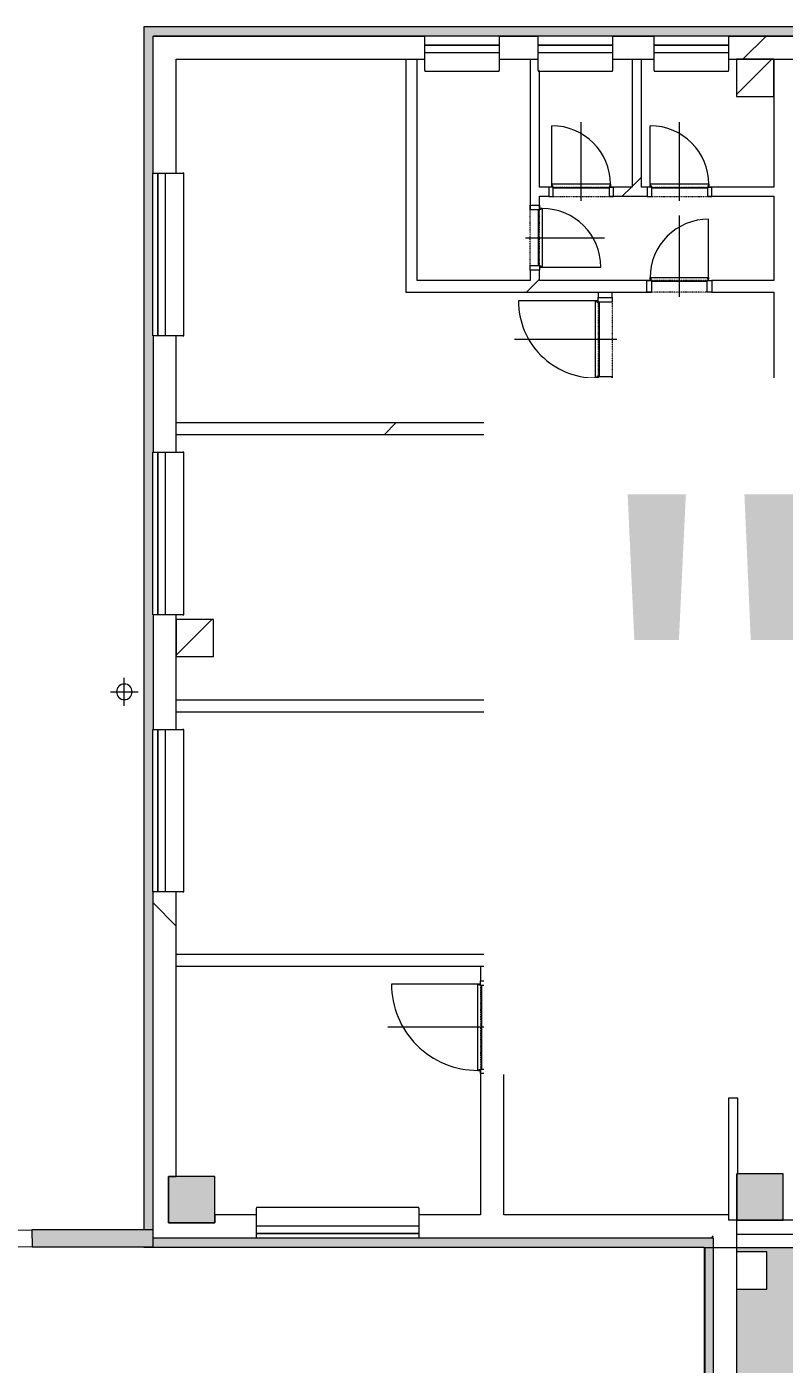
# Model space of a CAD drawing. Header units: millimetres. Extents: x 46521 to 257780, y -45352 to 20466.
# Drawn here: x 137257 to 145422, y -5496 to 8910 of the extents above; entities that cross this region are included whole.
import ezdxf

# ---------------------------------------------------------------- set-up
doc = ezdxf.new("R2010")
doc.units = ezdxf.units.MM
doc.linetypes.add('Čerchovaná se dvěma tečkami', pattern=[2.59, 1, -0.53, 0, -0.53, 0, -0.53])
for name, color, linetype, lineweight in [('A-DETL-GENF', 92, 'Continuous', 13), ('A-DETL-THIN', 151, 'Continuous', 13), ('A-DOOR', 31, 'Continuous', 13), ('A-DOOR-FRAM', 31, 'Continuous', 25), ('A-GENM', 13, 'Continuous', 13), ('A-GLAZ', 151, 'Continuous', 13), ('A-WALL', 113, 'Continuous', 13), ('A-WALL-PATT', 111, 'Continuous', 35), ('G-ANNO-TEXT', 231, 'Continuous', 9), ('P-PIPE', 3, 'Continuous', 9), ('P-PIPE-CNTR', 3, 'Continuous', 9), ('S-COLS', 52, 'Continuous', 13)]:
    doc.layers.add(name, color=color, linetype=linetype, lineweight=lineweight)
doc.styles.add('Arial_3', font='arial.ttf', dxfattribs={"height": 5000})
pattern_1 = [(45, (128107, 0), (-4242.6, 4242.6), [])]
pattern_2 = [(45, (128107, 0), (-7184, 7184), []), (45, (130981, 0), (-7184, 7184), []), (45, (136728, 0), (-4310.5, 10058), [4064, -2032, 67, -1965])]
pattern_3 = [(45, (128107, 0), (-7184.2, 7184.2), []), (45, (130981, -3e-12), (-7184.2, 7184.2), []), (45, (136728, -8e-12), (-4310.5, 10058), [4064, -2032, 67, -1965])]
pattern_4 = [(45, (128107, 0), (-7184, 7184), []), (45, (130981, -3e-12), (-7184, 7184), []), (45, (136728, -7e-12), (-4311, 10058), [4064, -2032, 67, -1965])]

# ---------------------------------------------------------------- blocks, each defined once
blk = doc.blocks.new('OKNO_2k_ - OKNO_2k_1750 x 1750-1963716-Mapka _ závislý 8')
at = {"layer": 'A-GLAZ', "lineweight": 9}
for p, q in [((-875, 126), (875, 126)), ((-875, 75), (-875, 126)), ((875, 75), (-875, 75)), ((-875, 75), (875, 75)), ((-875, -5), (-875, 75)), ((875, 126), (875, 75)), ((875, 75), (875, -5)), ((875, -5), (-875, -5))]:
    blk.add_line(p, q, dxfattribs=at)
blk = doc.blocks.new('OKNO_1k - OKNO_1k_800x900-2034288-Mapka _ závislý 8')
at = {"layer": 'A-GLAZ', "lineweight": 9}
for p, q in [((-400, 126), (400, 126)), ((-400, 25), (-400, 126)), ((400, 25), (-400, 25)), ((-400, 25), (400, 25)), ((-400, -55), (-400, 25)), ((400, 126), (400, 25)), ((400, 25), (400, -55)), ((400, -55), (-400, -55))]:
    blk.add_line(p, q, dxfattribs=at)
blk = doc.blocks.new('parapet s nosem_vnitní - parapet s nosem_vnitní-1280353-Mapka _ závislý 8')
at = {"layer": 'A-GENM', "lineweight": 9}
for p, q in [((-400, -190), (-400, 0)), ((400, 0), (400, -190)), ((-400, -190), (-400, -200)), ((-400, -200), (400, -200)), ((-400, -200), (400, -200)), ((400, -200), (400, -190))]:
    blk.add_line(p, q, dxfattribs=at)
blk = doc.blocks.new('OKNO_1k - OKNO_1k_800x900-2034289-Mapka _ závislý 8')
at = {"layer": 'A-GLAZ', "lineweight": 9}
for p, q in [((-400, 126), (400, 126)), ((-400, 25), (-400, 126)), ((400, 25), (-400, 25)), ((-400, 25), (400, 25)), ((-400, -55), (-400, 25)), ((400, 126), (400, 25)), ((400, 25), (400, -55)), ((400, -55), (-400, -55))]:
    blk.add_line(p, q, dxfattribs=at)
blk = doc.blocks.new('Betonový čtvercový sloup - 400 x 400-V147-Mapka _ závislý 8')
at = {"layer": 'S-COLS', "lineweight": 9}
h = blk.add_hatch(dxfattribs=at)
h.set_pattern_fill('FP_173', color=256, style=0, pattern_type=2)
h.set_pattern_definition([(45, (-16971, -2366), (-7184, 7184), []), (45, (-14098, -2366), (-7184, 7184), []), (45, (-8350, -2366), (-4311, 10058), [4064, -2032, 67, -1965])])
h.paths.add_polyline_path([(-200, -200), (200, -200), (200, 200), (-200, 200)])
for p, q in [((200, 200), (-200, 200)), ((-200, 200), (-200, -200)), ((200, -200), (200, 200)), ((-200, -200), (200, -200))]:
    blk.add_line(p, q, dxfattribs=at)
blk = doc.blocks.new('parapet s nosem_vnitní - parapet s nosem_vnitní-1501804-Mapka _ závislý 8')
at = {"layer": 'A-GENM', "lineweight": 9}
for p, q in [((-875, -190), (-875, 0)), ((875, 0), (875, -190)), ((-875, -190), (-875, -200)), ((-875, -200), (875, -200)), ((-875, -200), (875, -200)), ((875, -200), (875, -190))]:
    blk.add_line(p, q, dxfattribs=at)
blk = doc.blocks.new('DVERE_1k_oblozka - DD03_01_800x1970_koupelna-V189-Mapka _ závislý 8')
at = {"layer": 'A-DOOR', "lineweight": 9}
for p, q in [((-450, 78), (-400, 78)), ((-450, -72), (-450, 78)), ((-400, 78), (-400, -72)), ((0, 128), (0, -972)), ((400, 78), (450, 78)), ((400, -72), (400, 78)), ((450, 78), (450, -72)), ((-400, -72), (-450, -72)), ((-415, -72), (-415, -932)), ((-415, -87), (-400, -87)), ((-415, -102), (-415, -87)), ((415, -102), (-415, -102)), ((-400, -62), (400, -62)), ((-400, -87), (-400, -71)), ((305, -102), (-305, -102)), ((400, -71), (400, -87)), ((450, -72), (400, -72)), ((400, -87), (415, -87)), ((415, -102), (415, -72)), ((415, -87), (415, -102))]:
    blk.add_line(p, q, dxfattribs=at)
at = {"layer": 'A-DOOR', "linetype": 'Čerchovaná se dvěma tečkami', "lineweight": 9}
for p, q in [((-400, 78), (400, 78)), ((-400, -72), (400, -72))]:
    blk.add_line(p, q, dxfattribs=at)
at = {"layer": 'A-DOOR', "lineweight": 9}
blk.add_arc((-415, -102), 830, 270, 0, dxfattribs=at)
at = {"layer": 'A-DOOR-FRAM', "lineweight": 9}
for p, q in [((-450, 78), (-400, 78)), ((-400, 78), (-400, -72)), ((400, -72), (400, 78)), ((450, 78), (400, 78)), ((-400, -72), (-450, -72)), ((400, -72), (450, -72))]:
    blk.add_line(p, q, dxfattribs=at)
blk = doc.blocks.new('DVERE_1k_oblozka - DD03_01_600x1970_koupelna-1940558-Mapka _ závislý 8')
at = {"layer": 'A-DOOR', "lineweight": 9}
for p, q in [((-350, 65), (-300, 65)), ((-350, -60), (-350, 65)), ((-300, 65), (-300, -60)), ((0, 115), (0, -760)), ((300, 65), (350, 65)), ((300, -60), (300, 65)), ((350, 65), (350, -60)), ((-300, -60), (-350, -60)), ((-315, -60), (-315, -720)), ((-315, -75), (-300, -75)), ((-315, -90), (-315, -75)), ((315, -90), (-315, -90)), ((-300, -50), (300, -50)), ((205, -90), (-205, -90)), ((350, -60), (300, -60)), ((300, -75), (315, -75)), ((315, -90), (315, -60)), ((315, -75), (315, -90))]:
    blk.add_line(p, q, dxfattribs=at)
at = {"layer": 'A-DOOR', "linetype": 'Čerchovaná se dvěma tečkami', "lineweight": 9}
for p, q in [((-300, 65), (300, 65)), ((-300, -60), (300, -60))]:
    blk.add_line(p, q, dxfattribs=at)
at = {"layer": 'A-DOOR', "lineweight": 9}
blk.add_arc((-315, -90), 630, 270, 0, dxfattribs=at)
at = {"layer": 'A-DOOR-FRAM', "lineweight": 9}
for p, q in [((-350, 65), (-300, 65)), ((-300, 65), (-300, -60)), ((300, -60), (300, 65)), ((350, 65), (300, 65)), ((-300, -60), (-350, -60)), ((300, -60), (350, -60))]:
    blk.add_line(p, q, dxfattribs=at)
blk = doc.blocks.new('DVERE_1k_oblozka - DD03_01_600x1970_koupelna-1549500-Mapka _ závislý 8')
at = {"layer": 'A-DOOR', "lineweight": 9}
for p, q in [((0, -103), (0, 747)), ((-315, 47), (-315, 707)), ((-300, 47), (-350, 47)), ((-350, 47), (-350, -53)), ((315, 77), (-315, 77)), ((-315, 77), (-315, 62)), ((-315, 62), (-300, 62)), ((-300, -53), (-300, 47)), ((-300, 37), (300, 37)), ((205, 77), (-205, 77)), ((300, 62), (315, 62)), ((350, 47), (300, 47)), ((300, 47), (300, -53)), ((315, 62), (315, 77)), ((315, 77), (315, 47)), ((350, -53), (350, 47)), ((-350, -53), (-300, -53)), ((300, -53), (350, -53))]:
    blk.add_line(p, q, dxfattribs=at)
at = {"layer": 'A-DOOR', "linetype": 'Čerchovaná se dvěma tečkami', "lineweight": 9}
for p, q in [((-300, 47), (300, 47)), ((-300, -53), (300, -53))]:
    blk.add_line(p, q, dxfattribs=at)
at = {"layer": 'A-DOOR', "lineweight": 9}
blk.add_arc((-315, 77), 630, 360, 90, dxfattribs=at)
at = {"layer": 'A-DOOR-FRAM', "lineweight": 9}
for p, q in [((-300, 47), (-350, 47)), ((-300, -53), (-300, 47)), ((300, 47), (300, -53)), ((300, 47), (350, 47)), ((-350, -53), (-300, -53)), ((350, -53), (300, -53))]:
    blk.add_line(p, q, dxfattribs=at)
blk = doc.blocks.new('DVERE_1k_oblozka - DD03_01_600x1970_koupelna-1549499-Mapka _ závislý 8')
at = {"layer": 'A-DOOR', "lineweight": 9}
for p, q in [((-350, 53), (-300, 53)), ((-350, -47), (-350, 53)), ((-300, 53), (-300, -47)), ((0, 103), (0, -747)), ((300, 53), (350, 53)), ((300, -47), (300, 53)), ((350, 53), (350, -47)), ((-300, -47), (-350, -47)), ((-315, -47), (-315, -707)), ((-315, -62), (-300, -62)), ((-315, -77), (-315, -62)), ((315, -77), (-315, -77)), ((-300, -37), (300, -37)), ((205, -77), (-205, -77)), ((350, -47), (300, -47)), ((300, -62), (315, -62)), ((315, -77), (315, -47)), ((315, -62), (315, -77))]:
    blk.add_line(p, q, dxfattribs=at)
at = {"layer": 'A-DOOR', "linetype": 'Čerchovaná se dvěma tečkami', "lineweight": 9}
for p, q in [((-300, 53), (300, 53)), ((-300, -47), (300, -47))]:
    blk.add_line(p, q, dxfattribs=at)
at = {"layer": 'A-DOOR', "lineweight": 9}
blk.add_arc((-315, -77), 630, 270, 0, dxfattribs=at)
at = {"layer": 'A-DOOR-FRAM', "lineweight": 9}
for p, q in [((-350, 53), (-300, 53)), ((-300, 53), (-300, -47)), ((300, -47), (300, 53)), ((350, 53), (300, 53)), ((-300, -47), (-350, -47)), ((300, -47), (350, -47))]:
    blk.add_line(p, q, dxfattribs=at)
blk = doc.blocks.new('DVERE_1k_oblozka - DD03_01_800x1970_koupelna-1941344-Mapka _ závislý 8')
at = {"layer": 'A-DOOR', "lineweight": 9}
for p, q in [((0, 178), (0, -1022)), ((-450, 128), (-400, 128)), ((-450, -122), (-450, 128)), ((-400, 128), (-400, -122)), ((400, 128), (450, 128)), ((400, -122), (400, 128)), ((450, 128), (450, -122)), ((-400, -122), (-450, -122)), ((-415, -122), (-415, -982)), ((-415, -137), (-400, -137)), ((-415, -152), (-415, -137)), ((-400, -112), (400, -112)), ((450, -122), (400, -122)), ((400, -137), (415, -137)), ((415, -152), (415, -122)), ((415, -137), (415, -152)), ((415, -152), (-415, -152)), ((305, -152), (-305, -152))]:
    blk.add_line(p, q, dxfattribs=at)
at = {"layer": 'A-DOOR', "linetype": 'Čerchovaná se dvěma tečkami', "lineweight": 9}
for p, q in [((-400, 128), (400, 128)), ((-400, -122), (400, -122))]:
    blk.add_line(p, q, dxfattribs=at)
at = {"layer": 'A-DOOR', "lineweight": 9}
blk.add_arc((-415, -152), 830, 270, 0, dxfattribs=at)
at = {"layer": 'A-DOOR-FRAM', "lineweight": 9}
for p, q in [((-450, 128), (-400, 128)), ((-400, 128), (-400, -122)), ((400, -122), (400, 128)), ((450, 128), (400, 128)), ((-400, -122), (-450, -122)), ((400, -122), (450, -122))]:
    blk.add_line(p, q, dxfattribs=at)
blk = doc.blocks.new('DVERE_1k_oblozka - DD03_01_900x1970-1941784-Mapka _ závislý 8')
at = {"layer": 'A-DOOR', "lineweight": 9}
for p, q in [((0, 178), (0, -1122)), ((-500, 128), (-450, 128)), ((-500, -122), (-500, 128)), ((-450, 128), (-450, -122)), ((450, 128), (500, 128)), ((450, -122), (450, 128)), ((500, 128), (500, -122)), ((-450, -122), (-500, -122)), ((-465, -122), (-465, -1082)), ((-465, -137), (-450, -137)), ((-465, -152), (-465, -137)), ((-450, -112), (450, -112)), ((500, -122), (450, -122)), ((450, -137), (465, -137)), ((465, -152), (465, -122)), ((465, -137), (465, -152)), ((465, -152), (-465, -152)), ((355, -152), (-355, -152))]:
    blk.add_line(p, q, dxfattribs=at)
at = {"layer": 'A-DOOR', "linetype": 'Čerchovaná se dvěma tečkami', "lineweight": 9}
for p, q in [((-450, 128), (450, 128)), ((-450, -122), (450, -122))]:
    blk.add_line(p, q, dxfattribs=at)
at = {"layer": 'A-DOOR', "lineweight": 9}
blk.add_arc((-465, -152), 930, 270, 0, dxfattribs=at)
at = {"layer": 'A-DOOR-FRAM', "lineweight": 9}
for p, q in [((-500, 128), (-450, 128)), ((-450, 128), (-450, -122)), ((450, -122), (450, 128)), ((500, 128), (450, 128)), ((-450, -122), (-500, -122)), ((450, -122), (500, -122))]:
    blk.add_line(p, q, dxfattribs=at)
blk = doc.blocks.new('DVERE_1k_oblozka - DD03_01_800x1970_koupelna-2042788-Mapka _ závislý 8')
at = {"layer": 'A-DOOR', "lineweight": 9}
for p, q in [((-415, 22), (-415, 882)), ((0, -78), (0, 922)), ((-400, 22), (-450, 22)), ((-450, 22), (-450, -28)), ((415, 52), (-415, 52)), ((-415, 52), (-415, 37)), ((-415, 37), (-400, 37)), ((-400, -28), (-400, 22)), ((-400, 12), (400, 12)), ((305, 52), (-305, 52)), ((400, 37), (415, 37)), ((450, 22), (400, 22)), ((400, 22), (400, -28)), ((415, 37), (415, 52)), ((415, 52), (415, 22)), ((450, -28), (450, 22)), ((-450, -28), (-400, -28)), ((400, -28), (450, -28))]:
    blk.add_line(p, q, dxfattribs=at)
at = {"layer": 'A-DOOR', "linetype": 'Čerchovaná se dvěma tečkami', "lineweight": 9}
for p, q in [((-400, 22), (400, 22)), ((-400, -28), (400, -28))]:
    blk.add_line(p, q, dxfattribs=at)
at = {"layer": 'A-DOOR', "lineweight": 9}
blk.add_arc((-415, 52), 830, 360, 90, dxfattribs=at)
at = {"layer": 'A-DOOR-FRAM', "lineweight": 9}
for p, q in [((-400, 22), (-450, 22)), ((-400, -28), (-400, 22)), ((400, 22), (400, -28)), ((400, 22), (450, 22)), ((-450, -28), (-400, -28)), ((450, -28), (400, -28))]:
    blk.add_line(p, q, dxfattribs=at)

msp = doc.modelspace()

# ---------------------------------------------------------------- hatches: boundary and pattern name
at = {"layer": 'A-DETL-GENF', "lineweight": 9}
h = msp.add_hatch(color=1, dxfattribs=at)
h.paths.add_polyline_path([(126821.7, -28962.3), (126821.7, -27933.8), (126651.7, -27933.8), (126651.7, -28962.3)])
h.paths.add_polyline_path([(139476.7, -28962.3), (144866.4, -28962.3), (144866.4, -27933.8), (139476.7, -27933.8), (139476.7, -28352.9)])
h.paths.add_polyline_path([(127071.7, -28962.3), (139176.7, -28962.3), (139176.7, -27933.8), (132916.7, -27933.8), (132916.7, -27115.5), (133056.7, -27115.5), (133056.7, -26157.5), (126901.7, -26157.5), (126901.7, -27300), (127356.7, -27300), (127356.7, -27933.8), (127071.7, -27933.8), (127071.7, -28937.8)])
h.paths.add_polyline_path([(173149.2, -17205.8), (173149.2, -17200.8), (172849.2, -17205.8)])
h.paths.add_polyline_path([(170141.2, -17205.8), (169331.6, -17205.8), (169331.6, -17625.8), (168931.6, -17625.8), (168931.6, -17205.8), (167186.6, -17205.8), (167186.6, -16585.8), (167586.6, -16585.8), (167586.6, -16955.8), (170219.2, -16955.8), (170219.2, -16555.8), (170619.2, -16555.8), (170619.2, -16955.8), (170461.2, -17200.8), (170141.2, -17200.8)])
h.paths.add_polyline_path([(170461.2, -17205.8), (170461.2, -17520.8), (170141.2, -17520.8), (170141.2, -17205.8), (170219.2, -17205.8)])
h.paths.add_polyline_path([(155740.7, -28812.5), (156955.8, -28812.5), (156955.8, -28417.5), (157355.8, -28417.5), (157355.8, -28812.5), (162950.4, -28812.5), (162950.4, -28514.7), (163050.4, -28514.7), (163050.4, -27156.7), (169370.7, -27156.7), (169370.7, -22765.8), (168955.7, -22765.8), (168955.7, -22732.3), (168866, -22732.3), (168866, -22382.3), (169370.7, -22365.8), (169370.7, -19232.3), (169620.7, -19232.3), (169620.7, -19829.6), (171710.7, -19829.6), (171710.7, -19579.6), (171760.7, -19579.6), (171760.7, -19829.6), (172560.7, -19829.6), (172560.7, -19579.6), (172610.7, -19579.6), (172610.7, -19829.6), (176844.2, -19829.6), (176844.2, -17205.8), (175896.7, -17205.8), (175896.7, -17500.8), (175596.7, -17500.8), (175596.7, -17205.8), (173149.2, -17205.8), (173149.2, -17500.8), (172849.2, -17500.8), (172849.2, -17205.8), (170464.3, -17200.8), (170619.2, -16955.8), (176194.2, -16955.8), (176194.2, -16583.6), (176594.2, -16583.6), (176594.2, -10920.5), (176194.2, -10920.5), (176194.2, -10523.2), (170607.2, -10563.9), (170607.2, -10951), (170189.8, -10951.7), (170187.2, -10563.9), (170036.4, -10561), (170035.2, -10384.9), (168935.2, -10392.4), (168935.2, -10572.4), (166866.4, -10577.1), (166865.3, -10406.4), (166815.2, -10392.4), (166814.8, -10372.1), (165165, -10372.1), (165164.8, -10417.9), (165115.3, -10418.2), (165116.5, -10598.2), (161594.2, -10622.1), (161594.2, -11022.1), (161194.2, -11022.1), (161194.2, -16631.1), (161614.2, -16631.1), (161614.2, -17172.1), (161194.2, -17172.1), (161194.2, -17584.7), (157386, -17584.7), (157386, -17934.7), (156886, -17934.7), (156886, -17584.7), (151717.4, -17584.7), (151717.4, -18004.7), (151317.4, -18004.7), (151317.4, -16843.3), (150917.4, -16829.6), (150917.4, -16443.3), (151317.4, -16443.3), (151317.4, -12505.8), (151632.7, -12489.6), (151667.4, -12480.8), (151667.4, -17334.7), (151732.4, -17334.7), (151732.4, -4240.9), (151667.4, -4240.9), (151667.4, -11625.8), (151567.4, -11605.8), (151317.4, -11605.8), (151317.4, -10845.8), (150982.4, -10845.8), (150982.4, -10445.8), (151317.4, -10445.8), (151317.4, -4686.1), (150982.4, -4686.1), (150982.4, -4286.1), (151317.4, -4286.1), (151317.4, -4240.9), (144909.8, -4240.9), (144909.8, -4286.1), (145234.8, -4286.1), (145234.8, -4686.1), (144909.8, -4686.1), (144909.8, -10445.8), (145234.8, -10445.8), (145234.8, -10845.8), (144909.8, -10845.8), (144909.8, -16143.3), (145334.5, -16143.3), (145334.5, -16843.3), (144934.5, -16843.3), (144934.5, -16443.3), (139339.2, -16443.3), (139339.2, -16843.3), (138939.2, -16843.3), (138939.2, -16443.3), (133364.2, -16443.3), (133364.2, -16143.3), (134199.9, -16140.2), (134199.9, -15478.3), (134539.9, -15478.3), (134539.9, -9908.2), (134129.9, -9908.2), (134129.9, -9358.2), (134539.9, -9358.2), (134539.9, -6966.2), (134109.9, -6966.2), (134109.9, -6451.2), (134539.9, -6451.2), (134539.9, -886.8), (134007.1, -886.8), (134007.1, -431.8), (128554.9, -431.8), (128554.9, -871.8), (128119.9, -890.9), (128119.9, -6443.2), (128539.9, -6443.2), (128539.9, -6963.2), (128119.9, -6963.2), (128119.9, -9340.2), (128554.9, -9340.2), (128554.9, -9908.2), (128119.9, -9908.2), (128119.9, -14351.8), (127764.9, -14357.8), (127764.9, -15446.9), (127788.9, -15451.8), (127789.9, -15451.8), (128574.9, -15451.8), (128574.9, -16130), (130868, -16130), (130868, -15402.4), (131323, -15402.4), (131323, -16140), (131413, -16143.3), (131413, -16430), (127316.7, -16430), (127316.7, -16830), (126901.7, -16830), (126901.7, -21265), (127316.7, -21265), (127316.7, -21665), (126901.7, -21665), (126921.3, -25857.5), (133356.7, -25857.5), (133356.7, -27683.8), (138956.7, -27683.8), (138956.7, -27206.6), (139356.7, -27206.6), (139356.7, -27683.8), (144953.5, -27683.8), (144953.5, -27206.6), (145353.5, -27206.6), (145353.5, -24339.4), (145603.5, -24339.4), (145603.5, -25069.4), (146143.5, -25069.4), (146143.5, -25319.4), (147043.5, -25319.4), (147043.5, -25069.4), (149233.5, -25069.4), (149233.5, -25319.4), (150118.5, -25319.4), (150133.5, -25069.4), (150709.6, -25069.4), (150709.6, -22482.5), (151059.6, -22482.5), (151059.6, -22392.5), (151459.6, -22392.5), (151459.6, -22812.5), (151059.6, -22812.5), (151059.6, -28412.5), (151404.6, -28412.5), (151404.6, -28812.5), (154713.7, -28812.5)])
h.paths.add_polyline_path([(159850.4, -24342.5), (159850.4, -24292.5), (159950.4, -24292.5), (159950.4, -24342.5)])
h.paths.add_polyline_path([(139356.7, -24274.3), (139256.7, -24274.3), (139256.7, -24224.3), (139356.7, -24224.3)])
h.paths.add_polyline_path([(159850.4, -23492.5), (159850.4, -23442.5), (159950.4, -23442.5), (159950.4, -23492.5)])
h.paths.add_polyline_path([(139356.7, -23424.3), (139256.7, -23424.3), (139256.7, -23374.3), (139356.7, -23374.3)])
h.paths.add_polyline_path([(152503.5, -22812.5), (152453.5, -22812.5), (152453.5, -22712.5), (152503.5, -22712.5)])
h.paths.add_polyline_path([(151632.7, -22812.5), (151603.5, -22812.5), (151603.5, -22712.5), (151653.5, -22712.5), (151653.5, -22812.5)])
h.paths.add_polyline_path([(155223.5, -22812.5), (155223.5, -22712.5), (155273.5, -22712.5), (155273.5, -22812.5)])
h.paths.add_polyline_path([(156123.5, -22812.5), (156073.5, -22812.5), (156073.5, -22712.5), (156123.5, -22712.5)])
h.paths.add_polyline_path([(157650.4, -22812.5), (157650.4, -22712.5), (157700.4, -22712.5), (157700.4, -22812.5)])
h.paths.add_polyline_path([(160070.4, -22812.5), (160020.4, -22812.5), (160020.4, -22712.5), (160070.4, -22712.5)])
h.paths.add_polyline_path([(160870.4, -22812.5), (160870.4, -22712.5), (160920.4, -22712.5), (160920.4, -22812.5)])
h.paths.add_polyline_path([(158500.4, -22812.5), (158500.4, -22712.5), (158550.4, -22712.5), (158550.4, -22812.5)])
h.paths.add_polyline_path([(145416.4, -22802.5), (145016.4, -22802.5), (145016.4, -22382.5), (145416.4, -22382.5)])
h.paths.add_polyline_path([(163295.4, -22732.3), (162795.4, -22732.3), (162795.4, -22382.3), (163295.4, -22382.3), (163295.4, -22532.3)])
h.paths.add_polyline_path([(161897.9, -22719.8), (161897.9, -22544.8), (162122.9, -22544.8), (162122.9, -22719.8)])
h.paths.add_polyline_path([(157386, -22712.5), (156886, -22712.5), (156886, -22362.5), (157386, -22362.5)])
h.paths.add_polyline_path([(163579.7, -22532.3), (163529.7, -22532.3), (163529.7, -22382.3), (163579.7, -22382.3)])
h.paths.add_polyline_path([(164429.7, -22532.3), (164379.7, -22532.3), (164379.7, -22382.3), (164429.7, -22382.3)])
h.paths.add_polyline_path([(130106.1, -22425), (130006.1, -22425), (130006.1, -22375), (130106.1, -22375)])
h.paths.add_polyline_path([(133256.7, -21665), (132916.7, -21665), (132916.7, -21265), (133356.7, -21265), (133356.7, -21665)])
h.paths.add_polyline_path([(134777.9, -21599.6), (134727.9, -21599.6), (134727.9, -21499.6), (134777.9, -21499.6), (134777.9, -21540.3)])
h.paths.add_polyline_path([(138657.9, -21599.6), (138657.9, -21499.6), (138707.9, -21499.6), (138707.9, -21599.6)])
h.paths.add_polyline_path([(137807.9, -21599.6), (137807.9, -21499.6), (137857.9, -21499.6), (137857.9, -21599.6)])
h.paths.add_polyline_path([(135577.9, -21599.6), (135577.9, -21499.6), (135627.9, -21499.6), (135627.9, -21599.6)])
h.paths.add_polyline_path([(130106.1, -21575), (130006.1, -21575), (130006.1, -21525), (130106.1, -21540.3)])
h.paths.add_polyline_path([(139256.7, -21562), (138974.9, -21540.3), (138974.9, -21212), (139474.9, -21212), (139470.6, -21562), (139356.7, -21562)])
h.paths.add_polyline_path([(131706.7, -21415), (131706.7, -21265), (131756.7, -21265), (131756.7, -21415)])
h.paths.add_polyline_path([(132556.7, -21415), (132556.7, -21265), (132606.7, -21265), (132606.7, -21415)])
h.paths.add_polyline_path([(150379.6, -21322.5), (150329.6, -21322.5), (150329.6, -21222.5), (150379.6, -21222.5)])
h.paths.add_polyline_path([(150979.6, -21322.5), (150979.6, -21222.5), (151029.6, -21222.5), (151029.6, -21322.5)])
h.paths.add_polyline_path([(131413, -20900), (131263, -20900), (131263, -20850), (131413, -20850)])
h.paths.add_polyline_path([(160061.7, -20879.4), (160062.2, -20729.2), (160112.2, -20729.2), (160111.7, -20879.4), (160061.7, -20879.2)])
h.paths.add_polyline_path([(159111.7, -20875.6), (159112.3, -20725.4), (159162.3, -20725.4), (159161.7, -20875.6), (159111.7, -20875.4)])
h.paths.add_polyline_path([(156220.8, -20863.9), (156170.8, -20863.7), (156171.4, -20713.7), (156221.4, -20713.9), (156220.8, -20863.7)])
h.paths.add_polyline_path([(155270.8, -20860.1), (155220.8, -20859.9), (155221.4, -20709.9), (155271.4, -20710.1), (155270.8, -20859.9)])
h.paths.add_polyline_path([(154053.2, -20705.3), (153753.2, -20704.1), (153753.2, -19936.3), (154053.2, -19936.3), (154053.2, -20036.3)])
h.paths.add_polyline_path([(152890.5, -20237.4), (152840.5, -20235.7), (152844, -20135.8), (152894, -20137.5), (152890.6, -20235.7)])
h.paths.add_polyline_path([(152041, -20207.8), (151991.1, -20206), (151994.6, -20106.1), (152044.5, -20107.8), (152041.1, -20206)])
h.paths.add_polyline_path([(131413, -20050), (131263, -20050), (131263, -20000), (131413, -20000)])
h.paths.add_polyline_path([(135877.1, -19675.3), (135876.5, -19525.3), (135926.5, -19525.3), (135927.1, -19675.1)])
h.paths.add_polyline_path([(136727.1, -19672.1), (136726.5, -19522.1), (136776.5, -19522.1), (136777.1, -19671.9)])
h.paths.add_polyline_path([(140092.9, -19659.3), (140092.9, -19509.3), (140142.3, -19509.2), (140142.3, -19659.2)])
h.paths.add_polyline_path([(140942.9, -19656.1), (140942.9, -19506.1), (140992.3, -19505.9), (140992.3, -19655.9)])
h.paths.add_polyline_path([(141942.4, -19543.3), (141642.4, -19543.3), (141642.4, -19143.3), (141942.4, -19143.3), (141942.4, -19503.5)])
h.paths.add_polyline_path([(148938.5, -19336.3), (148838.5, -19336.3), (148838.5, -19286.3), (148938.5, -19286.3)])
h.paths.add_polyline_path([(169060.7, -19232.3), (169010.7, -19232.3), (169010.7, -19132.3), (169060.7, -19132.3)])
h.paths.add_polyline_path([(168160.7, -19232.3), (168160.7, -19132.3), (168210.7, -19132.3), (168210.7, -19232.3)])
h.paths.add_polyline_path([(146014.3, -19013.3), (145964.3, -19013.3), (145964.3, -18913.3), (146014.3, -18913.3)])
h.paths.add_polyline_path([(145164.3, -19013.3), (145114.3, -19013.3), (145114.3, -18913.3), (145164.3, -18913.3)])
h.paths.add_polyline_path([(143392.4, -19013.3), (143392.4, -18913.3), (143442.4, -18913.3), (143442.4, -19013.3), (143416.5, -19013.3)])
h.paths.add_polyline_path([(144142.4, -19013.3), (144142.4, -18913.3), (144192.4, -18913.3), (144192.4, -19013.3)])
h.paths.add_polyline_path([(151133.2, -18846.3), (151133.2, -18746.3), (151183.2, -18746.3), (151183.2, -18846.3)])
h.paths.add_polyline_path([(150483.2, -18846.3), (150483.2, -18746.3), (150533.2, -18746.3), (150533.2, -18846.3)])
h.paths.add_polyline_path([(148838.5, -18686.3), (148838.5, -18636.3), (148938.5, -18636.3), (148938.5, -18686.3)])
h.paths.add_polyline_path([(149578.6, -18186.3), (149307.4, -18186.3), (149307.4, -16779.6), (149607.4, -16779.6), (149607.4, -18186.3)])
h.paths.add_polyline_path([(163322.3, -17972.1), (162912.3, -17972.1), (162912.3, -17272.1), (163322.3, -17272.1), (163322.3, -17584.7)])
h.paths.add_polyline_path([(162022.3, -17272.1), (161972.3, -17272.1), (161972.3, -17172.1), (162022.3, -17172.1)])
h.paths.add_polyline_path([(162822.3, -17272.1), (162822.3, -17172.1), (162872.3, -17172.1), (162872.3, -17272.1)])
h.paths.add_polyline_path([(175896.7, -17205.8), (175896.7, -17200.8), (175596.7, -17205.8)])
h.paths.add_polyline_path([(133264.2, -16843.3), (132929.2, -16843.3), (132929.2, -16143.3), (133279.2, -16143.3), (133279.2, -16843.3)])
h.paths.add_polyline_path([(147736.5, -15761.9), (147636.5, -15761.9), (147636.5, -15711.9), (147736.5, -15711.9)])
h.paths.add_polyline_path([(149964, -15761.9), (149964, -15711.9), (150064, -15711.9), (150064, -15761.9)])
h.paths.add_polyline_path([(131322.9, -15384.9), (131323, -15334.9), (131422.9, -15334.9), (131422.9, -15384.9), (131323, -15384.9)])
h.paths.add_polyline_path([(149964, -15111.9), (149964, -15061.9), (150064, -15061.9), (150064, -15111.9)])
h.paths.add_polyline_path([(147636.5, -15111.9), (147636.5, -15061.9), (147736.5, -15061.9), (147736.5, -15111.9)])
h.paths.add_polyline_path([(147636.5, -14851.9), (147636.5, -14801.9), (147736.5, -14801.9), (147736.5, -14851.9)])
h.paths.add_polyline_path([(149964, -14750.1), (149964, -14700.1), (150064, -14700.1), (150064, -14750.1)])
h.paths.add_polyline_path([(131422.9, -14534.9), (131322.9, -14534.9), (131322.9, -14484.9), (131422.9, -14484.9)])
h.paths.add_polyline_path([(147736.5, -14201.9), (147636.5, -14201.9), (147636.5, -14151.9), (147736.5, -14151.9)])
h.paths.add_polyline_path([(149964, -14100.1), (149964, -14050.1), (150064, -14050.1), (150064, -14100.1)])
h.paths.add_polyline_path([(167036.6, -13752.1), (167036.6, -13702.1), (167186.6, -13702.1), (167186.6, -13752.1)])
h.paths.add_polyline_path([(167186.6, -12902.1), (167036.6, -12902.1), (167036.6, -12852.1), (167186.6, -12852.1)])
h.paths.add_polyline_path([(167306.6, -12689.7), (167306.6, -12589.7), (167356.2, -12589.4), (167356.2, -12689.4)])
h.paths.add_polyline_path([(167956.6, -12686.6), (167956.1, -12586.6), (168006.1, -12586.6), (168006.6, -12686.3)])
h.paths.add_polyline_path([(170520.9, -12047.2), (170520.5, -11997.2), (170620.5, -11997.2), (170607.2, -12046.4)])
h.paths.add_polyline_path([(148934.1, -11479.2), (148934.1, -11379.2), (148984.1, -11379.2), (148984.1, -11479.2)])
h.paths.add_polyline_path([(148134.1, -11479.2), (148084.1, -11479.2), (148084.1, -11379.2), (148134.1, -11379.2)])
h.paths.add_polyline_path([(170513.1, -11197.2), (170520.5, -11147.2), (170612.6, -11147.2), (170607.2, -11196.4), (170520.5, -11197.2)])
h.paths.add_polyline_path([(132719.9, -11177.1), (132719.9, -11127.1), (132819.7, -11126.7), (132817.1, -11176.7)])
h.paths.add_polyline_path([(167586.6, -10977.1), (167186.6, -10977.1), (167186.6, -10577.1), (167586.6, -10584.2)])
h.paths.add_polyline_path([(132717.1, -10327.1), (132717.1, -10277.1), (132816.9, -10276.7), (132816.9, -10326.7)])
h.paths.add_polyline_path([(132702.9, -6045), (132702.9, -5995), (132802.7, -5994.7), (132802.7, -6044.7)])
h.paths.add_polyline_path([(132700.1, -5195), (132700.1, -5145), (132799.9, -5144.7), (132799.9, -5194.7)])
h.paths.add_polyline_path([(133849.9, -3625), (133849.9, -3525), (133899.9, -3525), (133899.9, -3625)])
h.paths.add_polyline_path([(133049.9, -3625), (132999.9, -3625), (132999.9, -3525), (133049.9, -3525)])
at = {"layer": 'A-WALL-PATT', "lineweight": 9}
h = msp.add_hatch(color=256, dxfattribs=at)
h.paths.add_polyline_path([(154539.1, 8810.3), (154539.1, 8910.3), (149009.8, 8910.3), (149009.8, 8810.3), (154439.1, 8810.3)])
h.paths.add_polyline_path([(138519.1, 8810.3), (147209.8, 8810.3), (147209.8, 8910.3), (138519.1, 8910.3)])
for color, points in [(256, [(138519.1, -4049.7), (138619.1, -4049.7), (138619.1, 8810.3), (138519.1, 8810.3), (138519.1, -3886.1)]), (256, [(138619.1, -4229.7), (138619.1, -4049.7), (137313.5, -4049.7), (137314.6, -4229.7), (138519.1, -4229.7)]), (256, [(143416.5, -4236.1), (144559.8, -4229.7), (144559.8, -4136.1), (138619.1, -4136.1), (138619.1, -4236.1), (139308.4, -4236.1)]), (41, [(144559.8, -16143.3), (144659.8, -16143.3), (144659.8, -4136.1), (144559.8, -4136.1), (144559.8, -14727.8)])]:
    msp.add_hatch(color=color, dxfattribs=at).paths.add_polyline_path(points)
h = msp.add_hatch(dxfattribs=at)
h.set_pattern_fill('FP_124', color=256, angle=-315, style=0, pattern_type=2)
h.set_pattern_definition([(225, (145226, 8810), (5747.4, -5747.4), []), (180, (136068, 6118), (-5747.4, -5747.4), [1016, -10478.7]), (225, (135052, 6118), (5747.4, -5747.4), [1016, -7112]), (270, (134334, 5400), (5747.4, -5747.4), [1016, -10478.7]), (315, (134334, 4384), (5747.4, 5747.4), [1016, -7112]), (180, (136068, 3665.3), (-5747.4, -5747.4), [1016, -10478.7]), (225, (136786.6, 4384), (5747.4, -5747.4), [1016, -7112]), (270, (136786.6, 5400), (5747.4, -5747.4), [1016, -10478.7]), (315, (136068, 6118), (5747.4, 5747.4), [1016, -7112]), (225, (133405, 2736.5), (5747.4, -5747.4), [2032, -6096])])
h.paths.add_polyline_path([(154189.1, 8560.3), (154439.1, 8560.3), (154439.1, 8810.3), (152150.5, 8810.3), (152150.5, 8560.3), (152572.7, 8560.3)])
h.paths.add_polyline_path([(138869.1, 8560.3), (141549.5, 8560.3), (141549.5, 8810.3), (138619.1, 8810.3), (138619.1, 8560.3)])
h.paths.add_polyline_path([(142769.5, 8560.3), (142769.5, 8810.3), (142349.5, 8810.3), (142349.5, 8560.3), (142684.2, 8560.3)])
h.paths.add_polyline_path([(149874.2, 8560.3), (151350.5, 8560.3), (151350.5, 8810.3), (149009.8, 8810.3), (149009.8, 8560.3)])
h.paths.add_polyline_path([(143569.5, 8560.3), (144019.5, 8577.6), (144019.5, 8810.3), (143569.5, 8810.3), (143569.5, 8604.7)])
h.paths.add_polyline_path([(144819.5, 8560.3), (147209.8, 8560.3), (147209.8, 8810.3), (144819.5, 8810.3), (144819.5, 8630.3)])
h = msp.add_hatch(dxfattribs=at)
h.set_pattern_fill('FP_123', color=256, angle=45, style=0, pattern_type=2)
h.set_pattern_definition([(315, (138619, -536.6), (5747.4, 5747.4), []), (270, (141311, -9694.5), (5747.4, -5747.4), [1016, -10478.7]), (315, (141311, -10710.5), (5747.4, 5747.4), [1016, -7112]), (0, (142029.6, -11429), (5747.4, 5747.4), [1016, -10478.7]), (45, (143046, -11429), (-5747.4, 5747.4), [1016, -7112]), (270, (143764, -9694.5), (5747.4, -5747.4), [1016, -10478.7]), (315, (143046, -8976), (5747.4, 5747.4), [1016, -7112]), (0, (142029.6, -8976), (5747.4, 5747.4), [1016, -10478.7]), (45, (141311, -9694.5), (-5747.4, 5747.4), [1016, -7112]), (315, (144693, -12358), (5747.4, 5747.4), [2032, -6096])])
h.paths.add_polyline_path([(138619.1, -3886.1), (138785.6, -3886.1), (138785.6, -3474), (138869.1, -3474), (138869.1, -408.1), (138619.1, -408.1), (138619.1, -3474)])
h.paths.add_polyline_path([(138749.1, 1341.9), (138869.1, 1341.9), (138866.9, 2577.8), (138619.1, 2577.8), (138619.1, 1341.9), (138669.1, 1341.9)])
h.paths.add_polyline_path([(138794.4, 4327.8), (138869.1, 4327.8), (138869.1, 5582.8), (138619.1, 5582.8), (138619.1, 4327.8), (138749.1, 4327.8)])
h.paths.add_polyline_path([(138669.1, 7332.8), (138869.1, 7332.8), (138869.1, 8560.3), (138619.1, 8560.3), (138619.1, 7332.8)])
h = msp.add_hatch(dxfattribs=at)
h.set_pattern_fill('FP_106', color=256, style=0, pattern_type=2)
h.set_pattern_definition(pattern_1)
h.paths.add_polyline_path([(142684.2, 6177.3), (142784.2, 6177.3), (142784.2, 6287.3), (142684.2, 6287.3)])
h.paths.add_polyline_path([(142684.2, 6987.3), (142784.2, 6987.3), (142769.5, 8560.3), (142684.2, 8560.3), (142684.2, 7980.9)])
h = msp.add_hatch(dxfattribs=at)
h.set_pattern_fill('FP_106', color=256, style=0, pattern_type=2)
h.set_pattern_definition(pattern_1)
h.paths.add_polyline_path([(143882.7, 7183.7), (143882.7, 8560.3), (143782.7, 8560.3), (143782.7, 7183.7)])
h = msp.add_hatch(dxfattribs=at)
h.set_pattern_fill('FP_106', color=256, style=0, pattern_type=2)
h.set_pattern_definition(pattern_1)
h.paths.add_polyline_path([(143942.7, 7083.7), (143942.7, 7183.7), (143582.7, 7183.7), (143582.7, 7083.7)])
h.paths.add_polyline_path([(142784.2, 7083.7), (142882.7, 7083.7), (142882.7, 7183.7), (142784.2, 7183.7)])
h.paths.add_polyline_path([(145308.4, 7083.7), (145308.4, 7183.7), (144642.7, 7183.7), (144642.7, 7083.7)])
h = msp.add_hatch(dxfattribs=at)
h.set_pattern_fill('FP_106', color=256, style=0, pattern_type=2)
h.set_pattern_definition(pattern_1)
h.paths.add_polyline_path([(143940.7, 6052.3), (143940.7, 6177.3), (141341.6, 6177.3), (141341.6, 6052.3), (143565.7, 6052.3)])
h.paths.add_polyline_path([(144640.7, 6052.3), (145308.4, 6052.3), (145308.4, 6177.3), (144640.7, 6177.3)])
h = msp.add_hatch(dxfattribs=at)
h.set_pattern_fill('FP_185', color=256, angle=45, style=0, pattern_type=2)
h.set_pattern_definition([(135, (143566, 4856), (-5747, -5747), []), (90, (140873.5, 14014), (-5747.4, 5747.4), [1016, -10478.7]), (135, (140873.5, 15030), (-5747.4, -5747.4), [1016, -7112]), (180, (140155, 15748.4), (-5747.4, -5747.4), [1016, -10478.7]), (225, (139139, 15748), (5747.4, -5747.4), [1016, -7112]), (90, (138420.7, 14014), (-5747.4, 5747.4), [1016, -10478.7]), (135, (139139, 13295.5), (-5747.4, -5747.4), [1016, -7112]), (180, (140155, 13295.5), (-5747.4, -5747.4), [1016, -10478.7]), (225, (140873.5, 14014), (5747.4, -5747.4), [1016, -7112]), (135, (137492, 16677), (-5747.4, -5747.4), [2032, -6096])])
h.paths.add_polyline_path([(143315.7, -1083.3), (143565.7, -1083.3), (143565.7, 1.7), (143315.7, 1.7)])
h.paths.add_polyline_path([(143315.7, 901.7), (143565.7, 901.7), (143565.7, 3076.7), (143315.7, 3076.7), (143315.7, 1168.3)])
h.paths.add_polyline_path([(143416.5, 3976.7), (143565.7, 3976.7), (143565.7, 5048), (143315.7, 5048), (143315.7, 3976.7)])
h = msp.add_hatch(dxfattribs=at)
h.set_pattern_fill('FP_106', color=256, style=0, pattern_type=2)
h.set_pattern_definition(pattern_1)
h.paths.add_polyline_path([(138869.1, 4519.2), (143315.7, 4519.2), (143315.7, 4644.2), (138869.1, 4644.2)])
h = msp.add_hatch(dxfattribs=at)
h.set_pattern_fill('FP_111', color=256, angle=45, style=0, pattern_type=2)
h.set_pattern_definition(pattern_4)
h.paths.add_polyline_path([(144785.7, -1150.8), (144835.7, -1150.8), (144835.7, 2919.2), (144785.7, 2919.2), (144785.7, 1168.3)])
h = msp.add_hatch(dxfattribs=at)
h.set_pattern_fill('FP_112', color=256, angle=45, style=0, pattern_type=2)
h.set_pattern_definition(pattern_3)
h.paths.add_polyline_path([(156720.5, 2869.2), (157330.5, 2869.2), (157330.5, 2919.2), (156720.5, 2919.2)])
h.paths.add_polyline_path([(147469.9, 2869.2), (147469.9, 2919.2), (144835.7, 2919.2), (144835.7, 2869.2), (146907.7, 2869.2)])
h.paths.add_polyline_path([(150399.9, 2869.2), (151572, 2869.2), (151572, 2919.2), (150399.9, 2919.2)])
h.paths.add_polyline_path([(153632, 2869.2), (153632, 2919.2), (152572, 2919.2), (152572, 2869.2), (153137, 2869.2)])
h.paths.add_polyline_path([(148369.9, 2869.2), (149499.9, 2869.2), (149499.9, 2919.2), (148369.9, 2919.2)])
h.paths.add_polyline_path([(155720.5, 2869.2), (155720.5, 2919.2), (154632, 2919.2), (154632, 2869.2), (155217, 2869.2)])
h = msp.add_hatch(dxfattribs=at)
h.set_pattern_fill('FP_112', color=256, angle=45, style=0, pattern_type=2)
h.set_pattern_definition(pattern_3)
h.paths.add_polyline_path([(144835.7, -1200.8), (144835.7, -1150.8), (144685.7, -1150.8), (144685.7, -1200.8), (144785.7, -1200.8)])
h.paths.add_polyline_path([(143565.7, -1200.8), (143785.7, -1200.8), (143785.7, -1150.8), (143565.7, -1150.8)])
h = msp.add_hatch(dxfattribs=at)
h.set_pattern_fill('FP_186', color=256, angle=45, style=0, pattern_type=2)
h.set_pattern_definition([(135, (142398, 326.5), (-5747, -5747), []), (90, (139706, 9484.4), (-5747.4, 5747.4), [1016, -10478.7]), (135, (139706, 10500), (-5747.4, -5747.4), [1016, -7112]), (180, (138987.6, 11219), (-5747.4, -5747.4), [1016, -10478.7]), (225, (137971.6, 11219), (5747.4, -5747.4), [1016, -7112]), (90, (137253, 9484.4), (-5747.4, 5747.4), [1016, -10478.7]), (135, (137971.6, 8766), (-5747.4, -5747.4), [1016, -7112]), (180, (138987.6, 8766), (-5747.4, -5747.4), [1016, -10478.7]), (225, (139706, 9484), (5747.4, -5747.4), [1016, -7112]), (135, (136324, 12148), (-5747.4, -5747.4), [2032, -6096])])
h.paths.add_polyline_path([(142398.2, -3886.1), (142398.2, -2365.8), (142148.2, -2365.8), (142148.2, -3886.1)])
h.paths.add_polyline_path([(142148.2, -1365.8), (142398.2, -1365.8), (142398.2, -1208.3), (142148.2, -1208.3)])
h = msp.add_hatch(dxfattribs=at)
h.set_pattern_fill('FP_122', color=256, angle=45, style=0, pattern_type=2)
h.set_pattern_definition([(45, (144638, -4136), (-5747, 5747), []), (8e-14, (153796, -1444), (5747.4, 5747.4), [1016, -10478.7]), (45, (154812, -1444), (-5747.4, 5747.4), [1016, -7112]), (90, (155530.5, -725.6), (-5747.4, 5747.4), [1016, -10478.7]), (135, (155530.5, 290.4), (-5747.4, -5747.4), [1016, -7112]), (8e-14, (153796, 1009), (5747.4, 5747.4), [1016, -10478.7]), (45, (153078, 290.4), (-5747.4, 5747.4), [1016, -7112]), (90, (153077.6, -725.6), (-5747.4, 5747.4), [1016, -10478.7]), (135, (153796, -1444), (-5747.4, -5747.4), [1016, -7112]), (45, (156459, 1938), (-5747.4, 5747.4), [2032, -6096])])
h.paths.add_polyline_path([(144559.8, -4136.1), (144659.8, -4136.1), (144659.8, -3886.1), (141484.1, -3906.5), (141484.1, -4136.1), (143416.5, -4136.1)])
h.paths.add_polyline_path([(139285.6, -4136.1), (139734.1, -4136.1), (139734.1, -3886.1), (139285.6, -3886.1), (139285.6, -3974), (138785.6, -3974), (138785.6, -3886.1), (138619.1, -3886.1), (138619.1, -4136.1), (138785.6, -4136.1)])
h = msp.add_hatch(dxfattribs=at)
h.set_pattern_fill('FP_113', color=256, angle=45, style=0, pattern_type=2)
h.set_pattern_definition([(315, (144660, -12888), (5747, 5747), []), (270, (147352, -22046.3), (5747.4, -5747.4), [1016, -10478.7]), (315, (147352, -23062), (5747.4, 5747.4), [1016, -7112]), (1e-13, (148070.4, -23781), (5747.4, 5747.4), [1016, -10478.7]), (45, (149086, -23781), (-5747.4, 5747.4), [1016, -7112]), (270, (149805, -22046.3), (5747.4, -5747.4), [1016, -10478.7]), (315, (149086, -21328), (5747.4, 5747.4), [1016, -7112]), (1e-13, (148070.4, -21328), (5747.4, 5747.4), [1016, -10478.7]), (45, (147352, -22046), (-5747.4, 5747.4), [1016, -7112]), (315, (150734, -24709.6), (5747.4, 5747.4), [2032, -6096])])
h.paths.add_polyline_path([(144659.8, -16143.3), (144909.8, -16143.3), (144909.8, -13593.3), (144659.8, -13593.3), (144659.8, -14727.8)])
h.paths.add_polyline_path([(144789.8, -11193.3), (144909.8, -11193.3), (144889.9, -9943.3), (144659.8, -9943.3), (144659.8, -11193.3), (144709.8, -11193.3)])
h.paths.add_polyline_path([(144789.8, -7543.3), (144909.8, -7543.3), (144909.8, -3943.4), (144819.8, -3943.4), (144819.8, -3886.1), (144659.8, -3886.1), (144659.8, -7543.3), (144709.8, -7543.3)])
h = msp.add_hatch(dxfattribs=at)
h.set_pattern_fill('FP_106', color=256, style=0, pattern_type=2)
h.set_pattern_definition(pattern_1)
h.paths.add_polyline_path([(151317.4, -4093.4), (151317.4, -3956.1), (144909.8, -3943.4), (144909.8, -4093.4), (149578.6, -4093.4)])
h = msp.add_hatch(dxfattribs=at)
h.set_pattern_fill('FP_111', color=256, angle=45, style=0, pattern_type=2)
h.set_pattern_definition(pattern_4)
h.paths.add_polyline_path([(144909.8, -4686.1), (145234.8, -4686.1), (145234.8, -4286.1), (144909.8, -4286.1)])
at = {"layer": 'S-COLS', "lineweight": 9}
h = msp.add_hatch(dxfattribs=at)
h.set_pattern_fill('FP_163', color=256, style=0, pattern_type=2)
h.set_pattern_definition(pattern_2)
h.paths.add_polyline_path([(144908.4, 8160.3), (145308.4, 8160.3), (145308.4, 8560.3), (144908.4, 8560.3)])
h = msp.add_hatch(dxfattribs=at)
h.set_pattern_fill('FP_163', color=256, style=0, pattern_type=2)
h.set_pattern_definition(pattern_2)
h.paths.add_polyline_path([(139269.1, 2125.9), (139269.1, 2525.9), (138869.1, 2525.9), (138869.1, 2125.9)])
at = {"layer": 'S-COLS'}
for points in [[(144919.8, -3943.4), (145409.8, -3943.4), (145409.8, -3443.4), (144909.8, -3443.4), (144909.8, -3943.4)], [(139285.6, -3974), (139285.6, -3474), (138785.6, -3474), (138785.6, -3974), (138869.1, -3974)]]:
    msp.add_hatch(color=256, dxfattribs=at).paths.add_polyline_path(points)

# ---------------------------------------------------------------- linework, layer by layer
at = {"layer": 'A-DETL-THIN', "lineweight": 9}
for p, q in [((151732.4, -4240.9), (144564.8, -4240.9)), ((144564.8, -4240.9), (144564.8, -16140))]:
    msp.add_line(p, q, dxfattribs=at)
at = {"layer": 'A-WALL', "lineweight": 9}
for p, q in [((147209.8, 8910.3), (138519.1, 8910.3)), ((138519.1, 8910.3), (138519.1, -4049.7)), ((138619.1, 8810.3), (141549.5, 8810.3)), ((141549.5, 8810.3), (138619.1, 8810.3)), ((138619.1, 7332.8), (138619.1, 8810.3)), ((142349.5, 8810.3), (142769.5, 8810.3)), ((142769.5, 8810.3), (142349.5, 8810.3)), ((143569.5, 8810.3), (144019.5, 8810.3)), ((144019.5, 8810.3), (143569.5, 8810.3)), ((144819.5, 8810.3), (147209.8, 8810.3)), ((147209.8, 8810.3), (144819.5, 8810.3)), ((138869.1, 7332.8), (138869.1, 8560.3)), ((138869.1, 8560.3), (141549.5, 8560.3)), ((141341.6, 8560.3), (141341.6, 6052.3)), ((141466.6, 6177.3), (141466.6, 8560.3)), ((142349.5, 8560.3), (142769.5, 8560.3)), ((142684.2, 8560.3), (142684.2, 6987.3)), ((143569.5, 8560.3), (144019.5, 8560.3)), ((143782.7, 8560.3), (143782.7, 7183.7)), ((143882.7, 7183.7), (143882.7, 8560.3)), ((144819.5, 8560.3), (146728.4, 8560.3)), ((145308.4, 8560.3), (145308.4, 7183.7)), ((142784.2, 7183.7), (142784.2, 8440.3)), ((142882.7, 7183.7), (142784.2, 7183.7)), ((142784.2, 7083.7), (142882.7, 7083.7)), ((142784.2, 6987.3), (142784.2, 7083.7)), ((143782.7, 7183.7), (143582.7, 7183.7)), ((143582.7, 7083.7), (143942.7, 7083.7)), ((143942.7, 7183.7), (143882.7, 7183.7)), ((145308.4, 7183.7), (144642.7, 7183.7)), ((144642.7, 7083.7), (145308.4, 7083.7)), ((145308.4, 7083.7), (145308.4, 6177.3)), ((142684.2, 6287.3), (142684.2, 6177.3)), ((142784.2, 6177.3), (142784.2, 6287.3)), ((141341.6, 6052.3), (143940.7, 6052.3)), ((142684.2, 6177.3), (141466.6, 6177.3)), ((143940.7, 6177.3), (142784.2, 6177.3)), ((143415.7, 6052.3), (143415.7, 5993)), ((143565.7, 5993), (143565.7, 6052.3)), ((145308.4, 6177.3), (144640.7, 6177.3)), ((144640.7, 6052.3), (145308.4, 6052.3)), ((145308.4, 6052.3), (145308.4, 4725.3)), ((138619.1, 5582.8), (138619.1, 4327.8)), ((138869.1, 4327.8), (138869.1, 5582.8)), ((143315.7, 5048), (143315.7, 3976.7)), ((143315.7, 5048), (143565.7, 5048)), ((143415.7, 5093), (143415.7, 5048)), ((143565.7, 3976.7), (143565.7, 5093)), ((143315.7, 4644.2), (138869.1, 4644.2)), ((145308.4, 4725.3), (145433.4, 4725.3)), ((138869.1, 4519.2), (143315.7, 4519.2)), ((143315.7, 3076.7), (143315.7, 901.7)), ((143565.7, 901.7), (143565.7, 3076.7)), ((144785.7, 2919.2), (144785.7, -1150.8)), ((147469.9, 2919.2), (144785.7, 2919.2)), ((144835.7, -1200.8), (144835.7, 2869.2)), ((144835.7, 2869.2), (146857.7, 2869.2)), ((138619.1, 2577.8), (138619.1, 1341.9)), ((138869.1, 1341.9), (138869.1, 2577.8)), ((143315.7, 1656.7), (138869.1, 1656.7)), ((138869.1, 1531.7), (143315.7, 1531.7)), ((143315.7, 1.7), (143315.7, -1083.3)), ((143565.7, -1208.3), (143565.7, 1.7)), ((138619.1, -4229.7), (138619.1, -408.1)), ((138869.1, -3474), (138869.1, -408.1)), ((143565.7, -1083.3), (138869.1, -1083.3)), ((143785.7, -1150.8), (143565.7, -1150.8)), ((144785.7, -1150.8), (144685.7, -1150.8)), ((138869.1, -1208.3), (143565.7, -1208.3)), ((142148.2, -1208.3), (142148.2, -1365.8)), ((142398.2, -1365.8), (142398.2, -1208.3)), ((143565.7, -1200.8), (143785.7, -1200.8)), ((144685.7, -1200.8), (144835.7, -1200.8)), ((142148.2, -2365.8), (142148.2, -3886.1)), ((142398.2, -3886.1), (142398.2, -2365.8)), ((144919.8, -2628.4), (144819.8, -2628.4)), ((144819.8, -2628.4), (144819.8, -3943.4)), ((144919.8, -3443.4), (144919.8, -2628.4)), ((144909.8, -3943.4), (144909.8, -3443.4)), ((144909.8, -3443.4), (144919.8, -3443.4)), ((138785.6, -3974), (138785.6, -3474)), ((138785.6, -3474), (138869.1, -3474)), ((139734.1, -3886.1), (139285.6, -3886.1)), ((139285.6, -3886.1), (139285.6, -3974)), ((142148.2, -3886.1), (141484.1, -3886.1)), ((144819.8, -3886.1), (142398.2, -3886.1)), ((139285.6, -3974), (138785.6, -3974)), ((150722.7, -3943.4), (144819.8, -3943.4)), ((144909.8, -7543.3), (144909.8, -3943.4)), ((136241, -4062.5), (137313.5, -4049.7)), ((138619.1, -4049.7), (137313.5, -4049.7)), ((137313.5, -4049.7), (137314.6, -4229.7)), ((139734.1, -4136.1), (138619.1, -4136.1)), ((144659.8, -4136.1), (141484.1, -4136.1)), ((144909.8, -4093.4), (151317.4, -4093.4)), ((137314.6, -4229.7), (136243.6, -4242.5)), ((137314.6, -4229.7), (138619.1, -4229.7)), ((138519.1, -4229.7), (138519.1, -4236.1)), ((138519.1, -4236.1), (144559.8, -4236.1)), ((145234.8, -4286.1), (144909.8, -4286.1)), ((145234.8, -4686.1), (145234.8, -4286.1)), ((144909.8, -4686.1), (145234.8, -4686.1))]:
    msp.add_line(p, q, dxfattribs=at)
at = {"layer": 'A-WALL', "color": 2, "lineweight": 9}
for p, q in [((144659.8, -7543.3), (144659.8, -4136.1)), ((144559.8, -4236.1), (144559.8, -16143.3))]:
    msp.add_line(p, q, dxfattribs=at)
at = {"layer": 'P-PIPE'}
for start, end in [(0, 180), (180, 360)]:
    msp.add_arc((138309.1, 1746.6), 84.1, start, end, dxfattribs=at)
at = {"layer": 'P-PIPE-CNTR'}
for p, q in [((138309.1, 1596.6), (138309.1, 1896.6)), ((138159.1, 1746.6), (138459.1, 1746.6))]:
    msp.add_line(p, q, dxfattribs=at)
at = {"layer": 'S-COLS', "lineweight": 9}
for p, q in [((145308.4, 8560.3), (144908.4, 8560.3)), ((144908.4, 8560.3), (144908.4, 8160.3)), ((145308.4, 8160.3), (145308.4, 8560.3)), ((144908.4, 8160.3), (145308.4, 8160.3)), ((139269.1, 2525.9), (138869.1, 2525.9)), ((138869.1, 2525.9), (138869.1, 2125.9)), ((139269.1, 2125.9), (139269.1, 2525.9)), ((138869.1, 2125.9), (139269.1, 2125.9)), ((144919.8, -3443.4), (144909.8, -3443.4)), ((144909.8, -3443.4), (144909.8, -3943.4)), ((145409.8, -3443.4), (144919.8, -3443.4)), ((145409.8, -3943.4), (145409.8, -3443.4)), ((138869.1, -3474), (138785.6, -3474)), ((138785.6, -3474), (138785.6, -3886.1)), ((139285.6, -3474), (138869.1, -3474)), ((139285.6, -3886.1), (139285.6, -3474)), ((138785.6, -3886.1), (138785.6, -3974)), ((139285.6, -3974), (139285.6, -3886.1)), ((138785.6, -3974), (139285.6, -3974)), ((144909.8, -3943.4), (145409.8, -3943.4))]:
    msp.add_line(p, q, dxfattribs=at)

# ---------------------------------------------------------------- block references
at = {"layer": 'A-DOOR', "lineweight": 9}
for name, p in [('DVERE_1k_oblozka - DD03_01_600x1970_koupelna-1549500-Mapka _ závislý 8', (143232.7, 7136.5)), ('DVERE_1k_oblozka - DD03_01_600x1970_koupelna-1549500-Mapka _ závislý 8', (144292.7, 7136.5)), ('DVERE_1k_oblozka - DD03_01_800x1970_koupelna-2042788-Mapka _ závislý 8', (144235.7, -1173))]:
    msp.add_blockref(name, p, dxfattribs=at)
for name, p, rotation in [('DVERE_1k_oblozka - DD03_01_600x1970_koupelna-1549499-Mapka _ závislý 8', (142737, 6637.3), 89.9999999999999), ('DVERE_1k_oblozka - DD03_01_600x1970_koupelna-1940558-Mapka _ závislý 8', (144290.7, 6117.7), 180), ('DVERE_1k_oblozka - DD03_01_800x1970_koupelna-V189-Mapka _ závislý 8', (143487.8, 5543), 269.9999999999999), ('DVERE_1k_oblozka - DD03_01_800x1970_koupelna-1941344-Mapka _ závislý 8', (143437.8, 3526.7), 269.9999999999999), ('DVERE_1k_oblozka - DD03_01_800x1970_koupelna-1941344-Mapka _ závislý 8', (143437.8, 451.7), 269.9999999999999), ('DVERE_1k_oblozka - DD03_01_900x1970-1941784-Mapka _ závislý 8', (142270.3, -1865.8), 269.9999999999999)]:
    msp.add_blockref(name, p, dxfattribs=dict(at, rotation=rotation))
at = {"layer": 'A-GENM', "lineweight": 9}
for p in [(141949.5, 8630.3), (143169.5, 8630.3), (144419.5, 8630.3)]:
    msp.add_blockref('parapet s nosem_vnitní - parapet s nosem_vnitní-1280353-Mapka _ závislý 8', p, dxfattribs=at)
for p, rotation in [((138749.1, 6457.8), 89.99999999999991), ((138749.1, 3452.8), 89.99999999999991), ((138749.1, 466.9), 89.99999999999991), ((140609.1, -4006.1), 180)]:
    msp.add_blockref('parapet s nosem_vnitní - parapet s nosem_vnitní-1501804-Mapka _ závislý 8', p, dxfattribs=dict(at, rotation=rotation))
at = {"layer": 'A-GLAZ', "lineweight": 9}
for name, p in [('OKNO_1k - OKNO_1k_800x900-2034288-Mapka _ závislý 8', (141949.5, 8685.3)), ('OKNO_1k - OKNO_1k_800x900-2034289-Mapka _ závislý 8', (143169.5, 8685.3)), ('OKNO_1k - OKNO_1k_800x900-2034288-Mapka _ závislý 8', (144419.5, 8685.3))]:
    msp.add_blockref(name, p, dxfattribs=at)
for p, rotation in [((138744.1, 6457.8), 89.99999999999991), ((138744.1, 3452.8), 89.99999999999991), ((138744.1, 466.9), 89.99999999999991), ((140609.1, -4011.1), 180)]:
    msp.add_blockref('OKNO_2k_ - OKNO_2k_1750 x 1750-1963716-Mapka _ závislý 8', p, dxfattribs=dict(at, rotation=rotation))
at = {"layer": 'S-COLS', "lineweight": 9}
msp.add_blockref('Betonový čtvercový sloup - 400 x 400-V147-Mapka _ závislý 8', (145078.4, 2365.9), dxfattribs=at)

# ---------------------------------------------------------------- next in the draw order: texts
at = {"layer": 'G-ANNO-TEXT', "color": 7, "insert": (143437.1, 3875.6), "char_height": 5000, "width": 11704.638, "attachment_point": 1, "style": 'Arial_3', "bg_fill": 3, "box_fill_scale": 1.25, "bg_fill_color": 256, "bg_fill_true_color": 13158600, "bg_fill_transparency": 0}
msp.add_mtext('"A"', dxfattribs=at)

doc.saveas('drawing.dxf')
